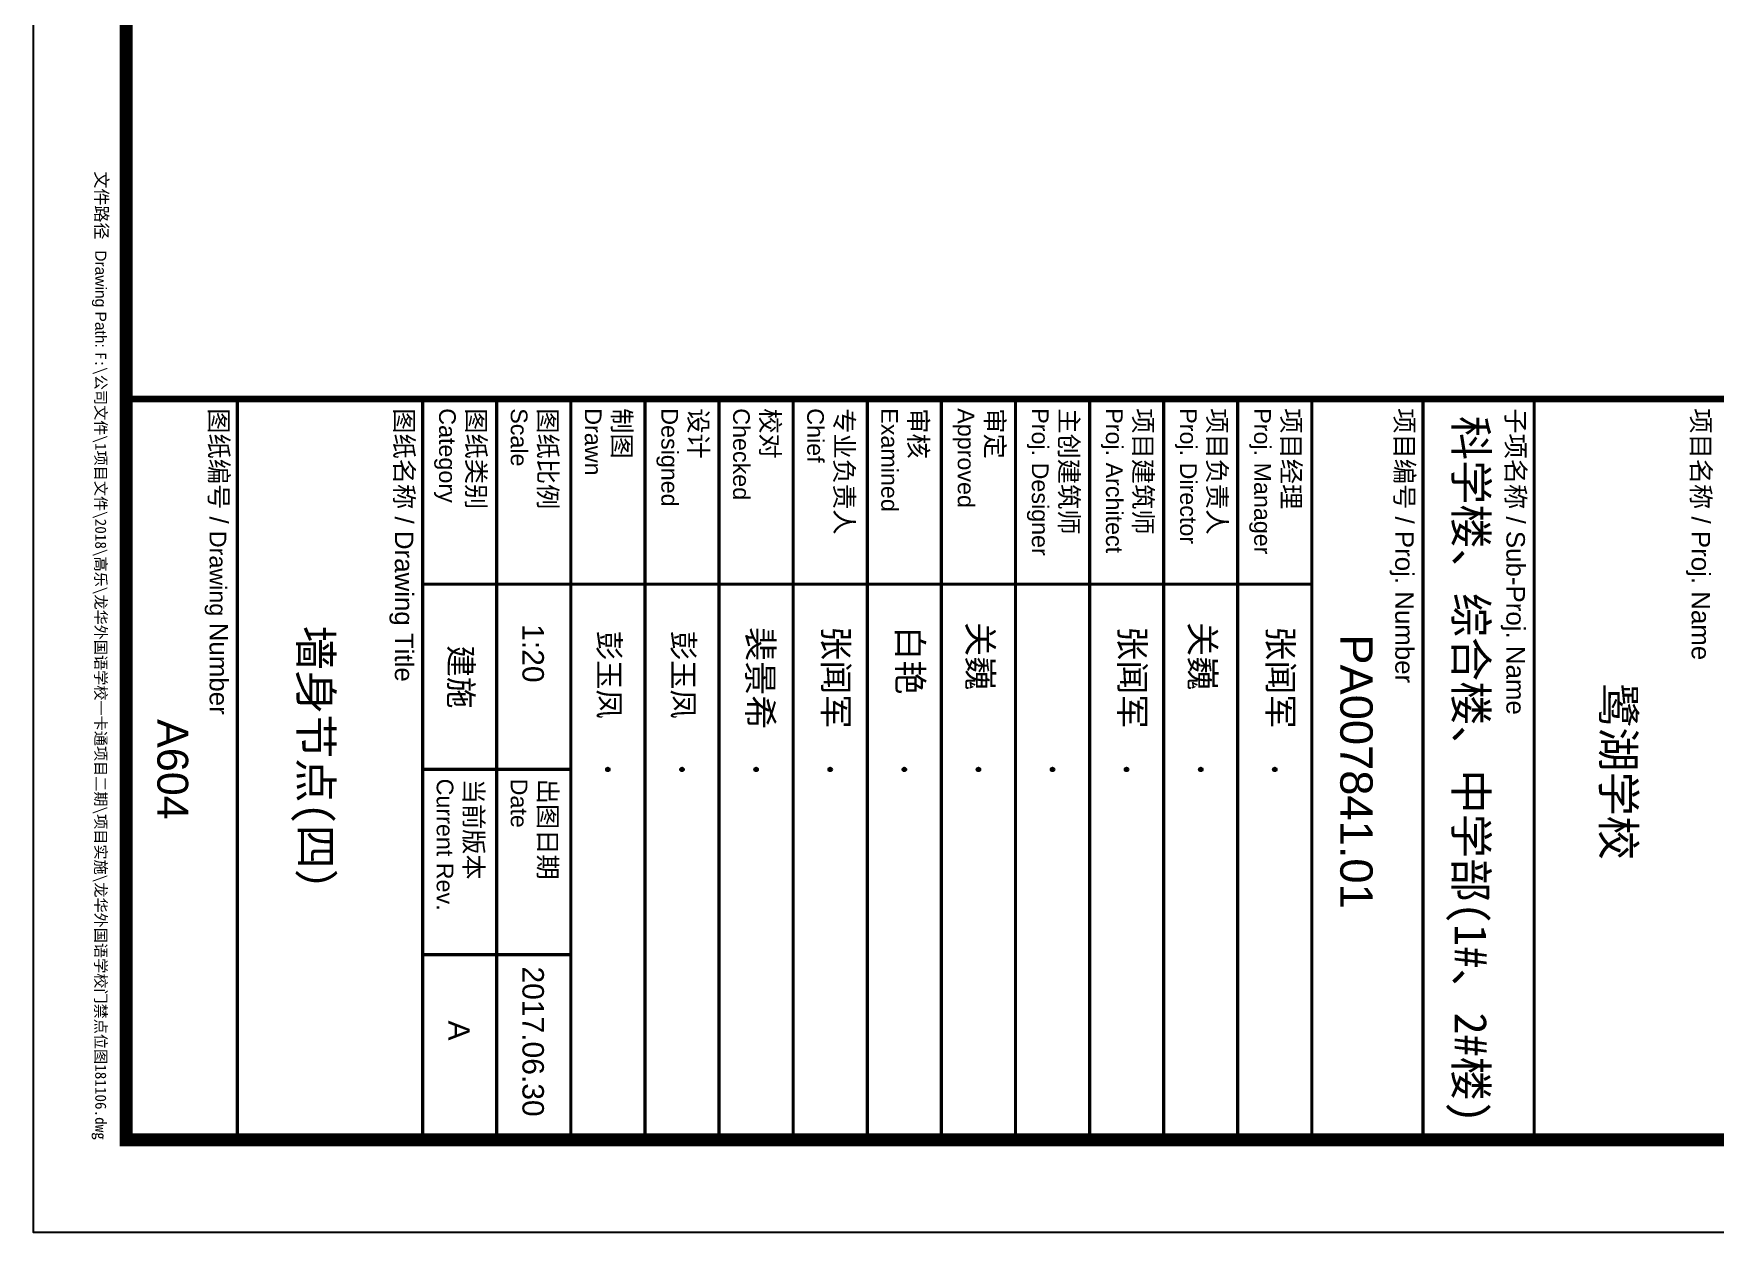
# Model space of a CAD drawing. Extents: x 447078 to 1776277, y 243534 to 519428.
# Drawn here: x 553514 to 557145, y 295999 to 298588 of the extents above; entities that cross this region are included whole.
import ezdxf

# ---------------------------------------------------------------- set-up
doc = ezdxf.new("R2010")
doc.units = 0
doc.header["$LTSCALE"] = 1000
doc.header["$MEASUREMENT"] = 0
for name, color, linetype in [('$0$G-ANNO-TEXT', 33, 'Continuous'), ('G-0-XREF', 2, 'Continuous'), ('图框CCDI_B0GA1+0.00$0$G-ANNO-TEXT', 33, 'Continuous'), ('图框CCDI_B0GA1+0.00$0$G-BORD', 3, 'Continuous')]:
    doc.layers.add(name, color=color, linetype=linetype)
doc.styles.add('$0$CCDI_T_G01', font='')
doc.styles.add('$0$CCDI_T_G03', font='')
doc.styles.add('图框CCDI_B0GA1+0.00$0$CCDI_T_G01', font='arial.ttf')
doc.styles.get('$0$CCDI_T_G01').set_extended_font_data('Arial')
doc.styles.get('$0$CCDI_T_G03').set_extended_font_data('SimHei')

# ---------------------------------------------------------------- blocks, each defined once
blk = doc.blocks.new('图框CCDI_B0GA1+0.00')
at = {"layer": '图框CCDI_B0GA1+0.00$0$G-BORD'}
for points in [[(79080, 13400, 1), (79120, 13400, 1)], [(79080, 12600, 1), (79120, 12600, 1)], [(79080, 11800, 1), (79120, 11800, 1)], [(79080, 11000, 1), (79120, 11000, 1)], [(79080, 10200, 1), (79120, 10200, 1)], [(79080, 9400, 1), (79120, 9400, 1)], [(79080, 8600, 1), (79120, 8600, 1)], [(79080, 7800, 1), (79120, 7800, 1)], [(79080, 7000, 1), (79120, 7000, 1)], [(79080, 6200, 1), (79120, 6200, 1)]]:
    blk.add_hatch(color=256, dxfattribs=at).paths.add_polyline_path(points)
blk.add_line((75100, 9600), (75100, 11600), dxfattribs=at)
blk.add_lwpolyline([(0, 59400), (84100, 59400), (84100, 0), (0, 0)], close=True, dxfattribs=at)
at = {"layer": '图框CCDI_B0GA1+0.00$0$G-BORD', "const_width": 140}
blk.add_lwpolyline([(3300, 58400), (83100, 58400), (83100, 1000), (3300, 1000)], close=True, dxfattribs=at)
at = {"layer": '图框CCDI_B0GA1+0.00$0$G-BORD'}
for points, const_width in [([(75100, 1000), (75100, 58400)], 70), ([(75100, 16200), (83100, 16200)], 35), ([(75100, 15000), (83100, 15000)], 35), ([(75100, 13800), (83100, 13800)], 35), ([(77100, 4200), (77100, 13800)], 35), ([(75100, 13000), (83100, 13000)], 35), ([(75100, 12200), (83100, 12200)], 35), ([(75100, 11400), (83100, 11400)], 35), ([(75100, 10600), (83100, 10600)], 35), ([(75100, 9800), (83100, 9800)], 35), ([(75100, 9000), (83100, 9000)], 35), ([(75100, 8200), (83100, 8200)], 35), ([(75100, 7400), (83100, 7400)], 35), ([(75100, 6600), (83100, 6600)], 35), ([(75100, 5800), (83100, 5800)], 35), ([(79100, 4200), (79100, 5800)], 35), ([(81100, 4200), (81100, 5800)], 35), ([(75100, 5000), (83100, 5000)], 35), ([(75100, 4200), (83100, 4200)], 35), ([(75100, 2200), (83100, 2200)], 35)]:
    blk.add_lwpolyline(points, dxfattribs=dict(at, const_width=const_width))
for centre in [(79100, 13400), (79100, 12600), (79100, 11800), (79100, 11000), (79100, 10200), (79100, 9400), (79100, 8600), (79100, 7800), (79100, 7000), (79100, 6200)]:
    blk.add_circle(centre, 20, dxfattribs=at)
at = {"layer": '图框CCDI_B0GA1+0.00$0$G-ANNO-TEXT', "style": '图框CCDI_B0GA1+0.00$0$CCDI_T_G01'}
for s, height, p in [('张闻军', 270.6, (77552, 13327)), ('关巍', 270.6, (77509, 12484)), ('张闻军', 270.6, (77552, 11727)), ('关巍', 270.6, (77509, 10084)), ('白艳', 270.6, (77552, 9327)), ('张闻军', 270.6, (77552, 8527)), ('裴景希', 270.6, (77561, 7710)), ('2017.06.30', 232, (81228, 5277)), ('A', 232, (81812, 4477))]:
    blk.add_text(s, height=height, dxfattribs=at).set_placement(p)
for s, insert, char_height, width, attachment_point in [('{\\fSimSun|b0|i0|c134|p54;项目名称} / Proj. Name', (75200, 18100), 200, 7900, 1), ('{\\fSimSun|b0|i0|c134|p2;鹭湖学校}', (79123, 17090), 350, 8000, 5), ('{\\fSimSun|b0|i0|c134|p54;子项名称} / Sub-Proj. Name', (75200, 16100), 200, 7900, 1), ('{\\fSimSun|b0|i0|c134|p54;项目编号} / Proj. Number', (75200, 14900), 200, 7900, 1), ('PA007841.01', (79123, 14279), 350, 8000, 5), ('{\\fSimSun|b0|i0|c134|p2;建施}', (78100, 4600), 250, 2000, 5), ('{\\fSimSun|b0|i0|c134|p54;图纸名称} / Drawing Title', (75200, 4100), 200, 6902.13, 1), ('{\\fSimSun|b0|i0|c134|p6;图纸编号} / {\\H0.9x;Drawing }Number', (75200, 2100), 200, 6902.13, 1), ('{\\fSimSun|b0|i0|c134|p6;\\H0.9x;文件路径}  {\\H0.8x;Drawing Path: \\fSimHei|b0|i0|c134|p2;F:\\公司文件\\1项目文件\\2018\\高乐\\龙华外国语学校一卡通项目二期\\项目实施\\龙华外国语学校门禁点位图181106.dwg}', (83100, 800), 150, 39400, 3)]:
    blk.add_mtext(s, dxfattribs=dict(at, insert=insert, char_height=char_height, width=width, attachment_point=attachment_point))
at = {"layer": '图框CCDI_B0GA1+0.00$0$G-ANNO-TEXT', "char_height": 200, "width": 1900, "attachment_point": 4, "line_spacing_factor": 0.96, "style": '图框CCDI_B0GA1+0.00$0$CCDI_T_G01'}
for s, insert in [('{\\fSimSun|b0|i0|c134|p54;项目经理\\P\\fArial|b0|i0|c0|p39;\\H0.9x;Proj. Manager}', (75200, 13400)), ('{\\fSimSun|b0|i0|c134|p54;项目负责人\\P\\fArial|b0|i0|c0|p39;\\H0.9x;Proj. Director}', (75200, 12600)), ('{\\fSimSun|b0|i0|c134|p54;项目建筑师\\P\\fArial|b0|i0|c0|p39;\\H0.9x;Proj. Architect}', (75200, 11800)), ('{\\fSimSun|b0|i0|c134|p54;主创建筑师\\P\\fArial|b0|i0|c0|p39;\\H0.9x;Proj. Designer}', (75200, 11000)), ('{\\fSimSun|b0|i0|c134|p54;审定\\P\\fArial|b0|i0|c0|p39;\\H0.9x;Approved}', (75200, 10200)), ('{\\fSimSun|b0|i0|c134|p54;审核\\P\\fArial|b0|i0|c0|p39;\\H0.9x;Examined}', (75200, 9400)), ('{\\fSimSun|b0|i0|c134|p54;专业负责人\\P\\fArial|b0|i0|c0|p39;\\H0.9x;Chief}', (75200, 8600)), ('{\\fSimSun|b0|i0|c134|p54;校对\\P\\fArial|b0|i0|c0|p39;\\H0.9x;Checked}', (75200, 7800)), ('{\\fSimSun|b0|i0|c134|p54;设计\\P\\fArial|b0|i0|c0|p39;\\H0.9x;Designed}', (75200, 7000)), ('{\\fSimSun|b0|i0|c134|p54;制图\\P\\fArial|b0|i0|c0|p39;\\H0.9x;Drawn}', (75200, 6200)), ('{\\fSimSun|b0|i0|c134|p54;图纸比例\\P\\fArial|b0|i0|c0|p39;\\H0.9x;Scale}', (75200, 5400)), ('{\\fSimSun|b0|i0|c134|p54;出图日期\\P\\fArial|b0|i0|c0|p39;\\H0.9x;Date}', (79200, 5400)), ('{\\fSimSun|b0|i0|c134|p6;图纸类别\\P\\fArial|b0|i0|c0|p34;\\H0.9x;Category}', (75200, 4600)), ('{\\fSimSun|b0|i0|c134|p6;当前版本\\P\\fArial|b0|i0|c0|p34;\\H0.9x;Current Rev.}', (79200, 4600))]:
    blk.add_mtext(s, dxfattribs=dict(at, insert=insert))

msp = doc.modelspace()

# ---------------------------------------------------------------- block references
at = {"layer": 'G-0-XREF', "xscale": 0.2, "yscale": 0.2, "zscale": 0.2, "rotation": 270}
msp.add_blockref('图框CCDI_B0GA1+0.00', (553513.7, 312819.2), dxfattribs=at)

# ---------------------------------------------------------------- texts
at = {"layer": '$0$G-ANNO-TEXT', "style": '$0$CCDI_T_G01'}
for s, p in [('1:20', (554569.1, 297312.8)), ('彭玉凤', (554733.4, 297298.5)), ('彭玉凤', (554893.4, 297298.5))]:
    msp.add_text(s, height=46.39, rotation=270, dxfattribs=at).set_placement(p)
at = {"layer": '$0$G-ANNO-TEXT', "attachment_point": 5, "rotation": 270, "line_spacing_factor": 0.9}
for s, insert, char_height, width, style in [('{\\fSimSun|b0|i0|c134|p2;科学楼、综合楼、中学部(1#、2#楼)}', (556607.7, 296999.2), 70, 1600, '$0$CCDI_T_G01'), ('墙身节点(四）', (554113.7, 296999.2), 70, 1600, '$0$CCDI_T_G03'), ('A604', (553813.7, 296999.2), 66.67, 1066.667, '$0$CCDI_T_G01')]:
    msp.add_mtext(s, dxfattribs=dict(at, insert=insert, char_height=char_height, width=width, style=style))

doc.saveas('drawing.dxf')
